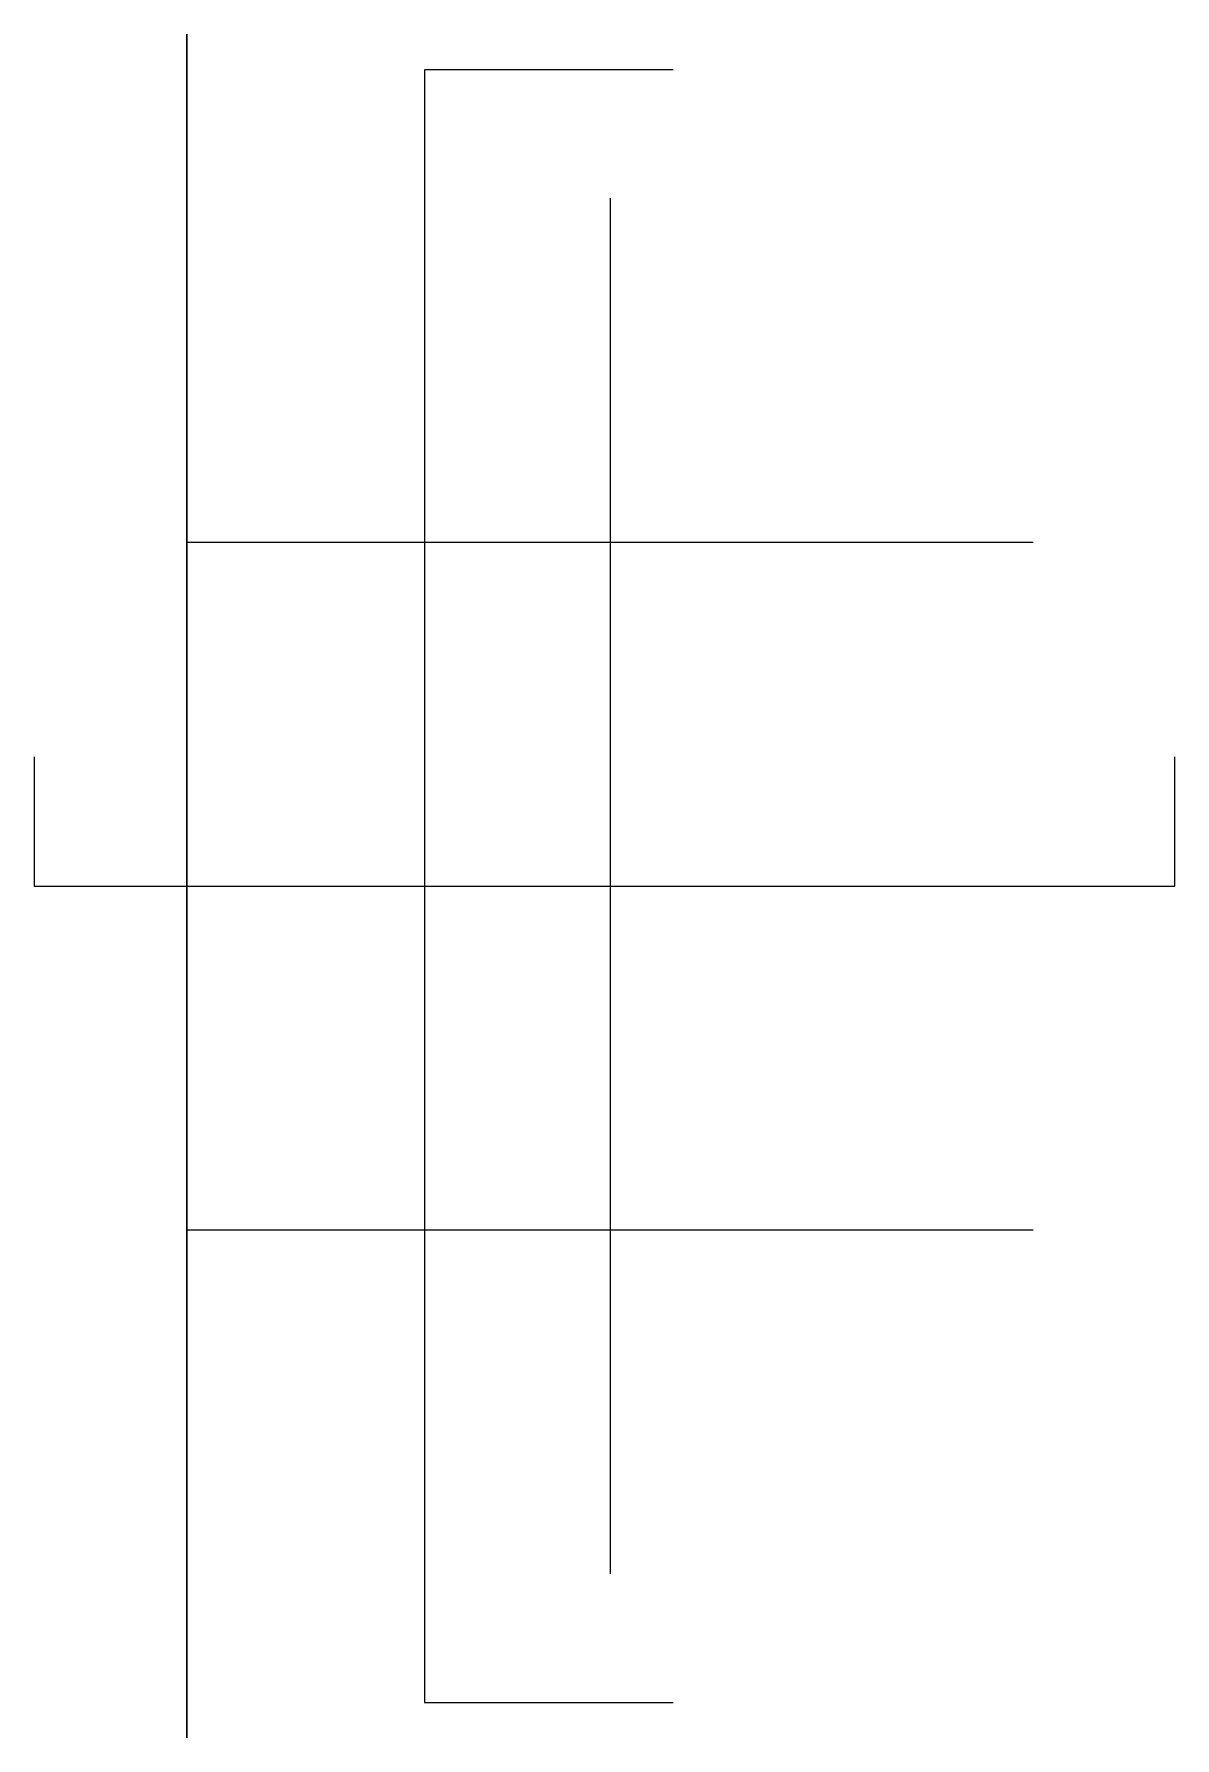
# Model space of a CAD drawing. Header units: feet. Extents: x -5 to 532, y -277 to 70.
# Drawn here: x 64.4 to 118.3, y -139.8 to -59.3 of the extents above; entities that cross this region are included whole.
import ezdxf

# ---------------------------------------------------------------- set-up
doc = ezdxf.new("R2010")
doc.units = ezdxf.units.FT
doc.header["$LTSCALE"] = 0.33
doc.header["$MEASUREMENT"] = 0
doc.layers.add('3D.Cont.Joint', color=251, linetype='Continuous')

msp = doc.modelspace()

# ---------------------------------------------------------------- linework, layer by layer
at = {"linetype": 'Continuous', "extrusion": (1, 0, 0), "elevation": 71.644}
msp.add_lwpolyline([(-139.849, 20), (-99.599, 35), (-59.349, 20)], close=True, dxfattribs=at)
at = {"linetype": 'Continuous', "elevation": 40}
for points in [[(94.623, -61.034), (82.879, -61.034), (82.879, -138.182), (94.623, -138.182)], [(64.424, -93.493), (64.424, -99.608), (118.334, -99.608), (118.334, -93.493)]]:
    msp.add_lwpolyline(points, dxfattribs=at)
at = {"linetype": 'Continuous', "extrusion": (1, 0, 0), "elevation": 71.644}
msp.add_lwpolyline([(-67.099, 0), (-67.099, 20), (-132.099, 20), (-132.099, 0)], dxfattribs=at)
at = {"layer": '3D.Cont.Joint', "linetype": 'Continuous'}
for p, q in [((71.644, -83.349), (91.64, -83.349, -0.375)), ((91.64, -83.349, -0.375), (111.637, -83.349, -0.75)), ((71.644, -99.599), (91.64, -99.599, -0.375)), ((91.64, -99.599, -0.375), (111.637, -99.599, -0.75)), ((71.644, -115.849), (91.64, -115.849, -0.375)), ((91.64, -115.849, -0.375), (111.637, -115.849, -0.75))]:
    msp.add_line(p, q, dxfattribs=at)
at = {"layer": '3D.Cont.Joint', "linetype": 'Continuous', "elevation": -0.375}
for points in [[(91.64, -67.099), (91.64, -99.599)], [(91.64, -99.599), (91.64, -132.099)]]:
    msp.add_lwpolyline(points, dxfattribs=at)

doc.saveas('drawing.dxf')
